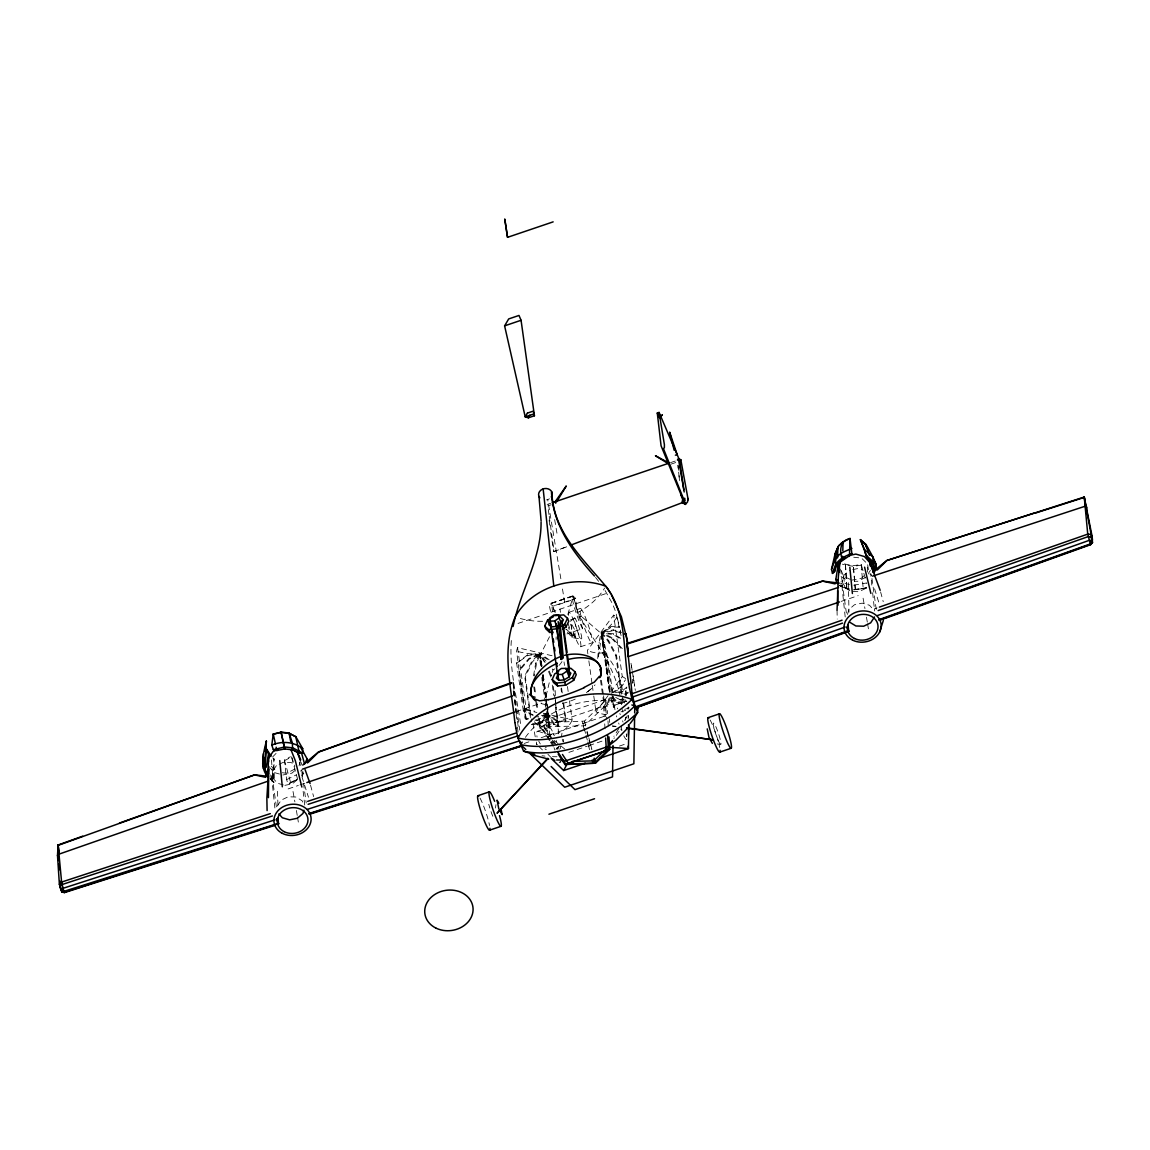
<?xml version="1.0" encoding="UTF-8"?>
<svg xmlns="http://www.w3.org/2000/svg" width="1150" height="1150" viewBox="0 0 1150 1150"><rect width="100%" height="100%" fill="white"/><g stroke="black" fill="none" stroke-linecap="round" stroke-linejoin="round"><path stroke-width="0.75" stroke-dasharray="5 3.75" d="M273.901 773.533L273.93 780.318M848.384 582.748L849.002 612.174M270.681 779.369L273.988 782.431L274.002 758.856L273.053 757.893M283.36 784.947L277.524 783.265L272.924 778.104L271.342 758.238M867.517 572.067L867.603 564.046L869.026 574.209M545.287 706.086L545.316 704.159M628.159 718.793L628.216 715.3M625.413 701.04L625.442 699.761M625.528 695.937L625.686 688.275A57.716 48.228 -8 0 0 626.865 687.096M556.082 639.4L556.154 636.827M511.333 640.521C509.091 669.76 517.256 698.266 520.993 727.016M270.106 778.852L273.988 782.431L272.622 780.534L274.002 758.856M597.698 658.504L598.906 642.864L601.119 632.773L601.996 632.73L608.767 640.694L616.544 655.385L623.286 703.584M609.227 690.805L601.119 632.773L601.996 632.874L598 659.597M563.356 741.951L563.601 739.349M546.034 696.138L550.045 679.363M533.528 675.812L535.641 663.492L539.379 653.674L540.212 653.861L536.489 663.694L534.908 672.923M534.376 676.013L534.721 673.957M495.42 808.033L495.995 804.655M561.416 736.575L561.991 733.197M620.741 638.293L613.525 633.822L601.637 632.457L601.479 633.204L613.367 634.556L621.374 639.544M613.367 634.556L613.525 633.822M609.859 697.633L608.379 704.346L604.368 707.739L607.502 704.246L608.982 697.533M299.029 765.9L300.294 761.3M849.807 590.712L844.833 587.679L842.217 581.569L844.014 575.072L849.663 570.256M847.492 614.445L848.844 609.572L854.493 604.756L862.184 603.146L869.501 605.245L874.086 610.406M567.812 614.503L573.217 596.146L575.719 598.402L577.171 612.777L601.277 633.521M626.276 701.687L626.664 701.054A17.149 1.294 88.4 0 1 626.808 701.227M550.735 677.091L551.468 674.777M552.23 672.391L553.035 669.947A24.265 20.269 -8 0 0 554.918 668.797M539.58 728.108L544.238 724.888L547.961 715.056L548.723 715.386L545.086 725.075L540.414 728.295L539.58 728.108L538.128 717.773M303.384 771.981L302.033 774.194M549.527 636.741L540.73 654.048M530.466 717.557L524.673 676.258L531.602 661.595L539.451 653.545L540.126 654.005L532.277 662.055L525.349 676.717L531.616 721.467M624.967 720.173L625.341 719.411M624.781 720.547L626.304 717.528M627.239 715.803L626.894 716.421A20.93 8.165 -71.4 0 0 626.333 717.6M619.059 731.199L614.531 738.156M276.374 765.641L272.493 771.535L272.924 778.104M277.322 806.035L281.204 800.141L288.161 796.792L295.981 797.036L302.177 800.831L304.146 805.402M868.552 573.189L870.378 570.4M611.326 693.033L619.879 687.758L625.528 679.779M613.252 692.746L620.382 688.347L625.471 681.159M587.866 653.847L587.377 650.339L613.654 615.106A24.265 20.269 -8 0 1 616.989 617.148L619.289 625.758M606.596 714.538A24.265 20.269 -8 0 1 595.988 711.836L609.126 694.226M610.765 692.012L622.265 676.602L613.654 615.106M611.944 637.617L601.809 632.5L601.321 633.147L611.455 638.264L611.944 637.617L622.308 648.614M615.71 697.461L620.051 699.66L622.84 698.639M526.125 719.009L518.966 670.177L528.813 658.519L539.594 653.444L539.997 654.091L529.216 659.166L519.369 670.824L526.125 719.009L529.043 719.397M555.996 749.426L558.354 746.867M557.462 748.334L559.82 745.775M301.976 775.158L303.428 773.663M303.054 774.051L301.631 775.503M272.593 756.973L276.302 753.164M549.168 659.798L540.083 653.473L539.508 654.062L547.386 659.396M531.976 724.356L540.198 722.991L548.047 714.926M531.429 724.442L540.874 723.451L548.723 715.386L546.466 699.071M557.879 721.079L548.679 714.869L548.104 715.458L557.304 721.668L566.145 720.691L563.744 703.484M557.304 721.668L566.145 720.691M863.808 575.877L861.321 578.407L851.934 580.117M301.286 770.385L300.567 771.118M549.499 740.715L537.898 722.847L538.545 722.214L605.317 699.574L606.625 699.545L607.516 713.776M551.31 738.702L543.605 726.843L544.18 726.283L603.592 706.129L604.756 706.1L605.432 716.738M537.898 722.847L584.444 721.107L606.625 699.545M604.756 706.1L585.019 725.291L583.28 725.88L543.605 726.843M570.486 621.345L574.166 618.082M294.601 770.845L291.942 773.116L282.871 775.014M297.045 779.901L292.531 783.754L284.826 785.364M615.135 692.746L621.891 691.251L626.664 687.226M618.7 692.717L622.078 691.984L626.851 687.959M632.299 683.359L632.5 679.334M590.367 689.569L585.652 693.191A37.375 20.024 -23.2 0 0 595.082 684.854M539.767 653.401L539.824 654.134L527.778 655.442L516.637 663.349L527.706 654.695L539.767 653.401L541.549 666.425M609.658 692.171L601.306 632.529L611.283 626.362L619.447 626.692M610.549 697.59L612.231 704.145L613.812 707.394L614.675 707.192L607.933 659.008L601.996 632.73L601.191 633.046L608.034 641.154L615.811 655.845L621.589 697.144M619.275 627.253L611.786 626.951L601.809 633.118L601.306 632.529M608.034 641.154L608.767 640.694M615.811 655.845L616.544 655.385M612.073 697.144L616.63 702.535L622.538 703.398M291.726 757.893L297.519 778.823L288.046 784.041L286.623 779.657L284.395 760.035L290.418 756.743M284.467 760.725L290.346 757.534M286.623 779.657L296.456 774.798M293.897 781.123L288.046 784.041L297.807 779.182M294.989 768.962L286.695 773.246L280.442 772.541M297.275 779.456L294.63 780.764M279.148 764.304L283.331 762.292L291.151 762.536L293.624 764.06M865.806 577.357L857.613 581.311L854.536 581.21M865.806 588.369L858.863 591.718L851.043 591.474M624.177 694.226L628.288 692.257M625.384 694.312L628.13 693.004M545.086 662.688L540.198 653.588L539.393 653.962L540.543 665.994M535.957 719.713L537.409 719.9L548.191 714.84L547.199 707.825M534.894 720.159L537.812 720.547L548.593 715.487L548.191 714.84M554.286 723.796L548.78 714.969L547.989 715.343L553.481 724.169L558.842 726.024L556.197 707.092M553.481 724.169L558.842 726.024M559.216 762.292L561.027 761.774M550.62 532.407L553.826 551.598L567.18 546.509M553.826 551.598L567.396 546.552M572.671 595.887L549.571 603.994L573.217 596.146L582.619 628.633L566.95 633.938M549.499 727.274L537.409 731.328A17.149 5.204 53.3 0 0 536.489 732.852L537.05 737.049M559.863 762.234L560.395 762.048A17.193 5.247 53.6 0 0 560.812 761.688M554.415 612.073L552.906 606.136L575.719 598.402A45.511 9.646 -17.2 0 1 564.664 602.586A45.511 9.646 -17.2 0 1 552.92 606.136L550.419 603.879A18.199 2.214 71.3 0 0 551.066 613.324M572.369 596.261L549.872 603.621M874.704 611.009L874.388 608.853L877.723 607.689M614.991 705.079L626.534 701.083M547.156 504.462L550.548 503.326M670.508 462.645L677.278 460.345M548.996 514.539L547.788 505.928L551.166 504.778M671.011 464.14L677.753 461.854M517.989 623.429L606.841 593.299M568.934 612.303L580.333 608.436M570.371 619.979L581.785 616.113M575.417 637.905L574.583 629.567L570.989 622.984L571.766 630.516L575.417 637.905L565.857 629.266M580.52 646.789L591.919 642.922A18.199 2.214 71.3 0 0 585.034 616.457A18.199 2.214 71.3 0 0 581.383 617.665A18.199 2.214 71.3 0 0 591.977 642.908M288.118 788.929L298.324 785.464M300.021 784.889L306.834 782.575M516.149 711.606L541.291 703.081M841.167 601.393L858.188 595.628M524.17 743.461L529.273 741.721M541.19 737.682L605.849 715.76M624.565 709.406L629.668 707.681M537.941 731.127L542.987 732.952A20.887 6.339 53.4 0 1 547.601 736.762L553.883 734.62M620.942 711.893L625.643 710.283A20.887 1.581 88.3 0 1 625.686 708.731M568.876 752.373L587.276 746.134M588.958 745.574L604.023 740.456M619.476 746.062L626.161 743.791M303.801 773.274L302.68 773.533L300.897 767.093M609.816 692.099L601.464 632.471L613.295 629.869L621.273 632.371M620.655 632.845L613.482 630.588L601.651 633.19L601.464 632.471M601.119 632.917L603.635 642.764L604.497 642.577M613.812 707.394L607.056 659.194L607.933 659.008M612.231 704.145L613.094 703.958L614.675 707.192M852.739 569.609L857.354 568.646L863.204 570.328M853.717 585.178L866.741 582.949L866.554 587.88L853.731 589.907M853.861 589.519L866.554 587.88L854.234 589.964M620.051 699.66L624.076 699.013M861.235 588.757L864.038 588.311M865.274 578.091L861.178 564.477L853.314 565.699L842.504 563.543M861.364 565.11L853.329 566.375L842.375 564.176M541.952 665.994L540.241 653.717L539.35 653.818L544.899 662.788M540.299 663.909L541.19 663.809L540.241 653.717M541.822 677.479L542.182 680.599L543.073 680.512L542.484 675.294M541.463 715.53L548.349 714.783L548.421 715.53L536.374 716.838M548.837 715.113L547.946 715.199L548.924 728.784L549.815 728.697L549.786 725.204L546.624 699.329M548.895 725.305L549.786 725.204M849.562 584.732L840.938 581.857M853.731 557.232L861.537 558.124L866.396 562.867M849.476 589.016L837.258 584.545M842.763 587.176L849.649 589.447M598.906 642.864L599.783 642.965M607.502 704.246L608.379 704.346M270.566 776.652L272.507 778.823L276.374 806.854M567.381 632.04L572.211 637.675L581.21 638.94A11.241 1.366 71.3 0 0 578.091 624.795A11.241 1.366 71.3 0 0 574.569 621.604A11.241 1.366 71.3 0 0 581.21 638.94M717.169 743.935L720.389 744.309A11.241 1.366 71.3 0 0 717.284 730.164A11.241 1.366 71.3 0 0 713.747 726.958A11.241 1.366 71.3 0 0 720.389 744.309M849.117 589.389L839.399 585.523L841.383 586.5M840.477 583.28L841.671 583.424L842.576 585.537L846.501 613.899M525.708 718.362L528.641 718.75M612.461 725.866L616.012 726.354M612.389 726.168L615.926 726.671M552.043 655.73L517.572 647.68A24.265 20.269 -8 0 0 516.609 651.188L525.306 718.908L528.396 719.44A57.716 48.228 -8 0 0 528.842 719.497M840.104 584.991L842.576 585.537M270.25 778.334L272.507 778.823M535.641 663.492L536.489 663.694M525.378 709.837L536.892 712.497M543.461 714.021L548.809 715.257M544.238 724.888L545.086 725.075M517.572 647.68L526.183 709.176L534.793 711.189M543.418 713.216L572.154 719.914L569.437 700.594M616.63 702.535L622.553 704.03L621.834 698.869M279.421 774.022L274.246 772.541L269.905 767.668M533.054 714.768L523.322 710.786L533.126 715.501M841.182 570.457L843.712 576.394L850.554 579.499M537.452 744.654L536.331 744.021M546.293 749.699L544.928 748.894M841.067 576.553L848.384 581.009M554.199 740.485L559.533 744.812M560.869 745.89L566.202 750.217M270.365 774.956L273.873 778.205M566.217 629.136L575.776 637.776M534.304 721.798L547.961 734.908A24.265 20.269 -8 0 0 572.154 719.914M538.818 746.436L542.541 750.044M273.01 758.54L274.002 759.532M271.271 766.259L277.322 772.182M270.092 777.975L272.622 780.534M611.455 638.264L622.524 649.994M616.989 617.148A79.752 66.628 -8 0 1 601.551 633.736L603.851 652.711C614.661 663.723 621.058 678.27 622.941 693.493M612.806 696.684L617.363 702.089M552.259 668.984L553.035 669.947M545.977 661.192L540.543 654.393A79.752 66.628 -8 0 1 516.609 651.188M552.417 742.009L553.538 743.446M595.542 577.429L598.776 581.555M544.18 726.283L556.701 745.559M552.273 740.197L556.126 746.134M538.545 722.214L550.146 740.083M551.109 741.577L554.012 746.034M550.462 742.196L553.366 746.666M605.087 590.511L612.202 603.247A307.064 164.536 -23.2 0 1 615.883 612.605L621.072 635.605M556.643 747.874L557.549 749.354M540.299 743.964L538.717 741.074M568.043 623.53L573.146 638.006M555.479 612.303L551.885 605.705L552.503 611.728M871.571 575.69L870.694 573.649L871.988 586.744M572.211 637.675L568.445 627.426M549.298 671.082L551.296 675.913M548.507 671.456L550.505 676.286M300.955 762.177L302.105 765.268M301.904 776.681L308.459 797.209M579.025 615.652C594.09 641.067 613.841 665.074 619.821 694.758M291.669 756.815L294.846 766.331M562.235 739.177L563.054 741.764M874.575 588.814L879.477 604.67M299.561 762.263L300.452 765.483M284.395 760.035L290.634 782.589M880.613 591.948L883.229 601.68M310.543 785.234L313.605 796.591M584.444 721.107L586.658 729.531M587.104 731.213L588.441 736.259M588.872 737.941L590.209 742.986M590.654 744.668L591.977 749.728M586.816 732.104L591.301 749.11M582.489 721.769L583.826 726.814M584.258 728.511L585.594 733.556M586.04 735.238L587.363 740.284M587.808 741.966L590.036 750.389M583.28 725.88L585.077 732.694M588.671 746.307L589.562 749.699M632.802 682.051L632.989 682.784M613.295 629.869L613.482 630.588M621.891 691.251L622.078 691.984M611.426 697.403L613.094 703.958M620.324 630.013L620.971 632.831M603.635 642.764L607.056 659.194M863.089 598.187L864.958 608.58M293.02 791.488L294.889 801.881M620.799 699.746L622.049 707.121M532.953 723.264L535.325 737.423M554.659 519.628L557.319 535.311M866.482 617.176L867.316 622.179M867.589 623.861L868.969 632.198M622.466 709.593L622.883 712.08M560.855 578.752L547.702 499.574M296.412 810.477L297.232 815.479M297.519 817.147L298.899 825.499M631.005 663.262L631.695 667.503M632.385 671.715L633.406 678.011M631.35 665.376L632.155 670.306M564.664 602.586L562.134 586.716M633.061 675.913L634.699 686.306M633.736 680.096L635.332 690.402M623.846 699.171L624.407 702.966M626.261 734.031L626.621 736.446M304.721 805.029L302.781 788.152M621.216 725.621L621.906 730.566M601.924 632.601L610.276 692.228L601.637 632.457M601.393 680.297L603.319 694.068M603.549 695.793L605.245 707.839M600.516 680.196L604.368 707.739M588.857 660.876L592.049 683.718M592.293 685.486L593.529 694.269M593.774 696.023L595.988 711.836M549.24 516.264L554.07 551.612M559.992 609.026L560.452 612.332M564.032 661.94L564.521 665.447M567.482 686.536L568.215 691.811M561.574 687.988L562.293 693.163M560.999 688.591L561.473 692.027M562.925 702.348L565.57 721.28M553.308 686.435L554.99 698.481M555.234 700.206L555.953 705.367M552.273 685.098L553.725 695.419M555.407 707.466L558.052 726.398M543.188 674.762L546.379 697.576M540.083 653.473L541.851 666.281M543.159 674.921L546.279 697.849M542.944 675.136L545.962 697.992M546.149 698.999L548.421 715.53M539.594 653.444L541.305 665.721M542.786 676.243L545.732 697.288M545.977 699.042L546.954 706.071M539.451 653.545L541.219 666.339M542.297 674.863L549.815 728.697M542.182 680.599L545.071 701.256M545.316 702.981L546.279 709.866M546.523 711.577L548.924 728.784M534.635 686.996L535.842 695.606M536.806 702.492L538.013 711.088M538.976 717.974L540.414 728.295M533.787 686.809L534.994 695.405M535.957 702.291L537.165 710.901M516.566 662.601L523.394 711.534M513.116 682.741L519.742 730.092M513.259 690.977L514.409 699.229M514.611 700.609L517.299 719.857M517.486 721.237L518.449 728.108M871.959 578.493L876.616 612.145M626.808 736.46L626.506 734.002M301.904 771.837L303.082 780.347M303.471 783.179L306.216 803.031M560.337 746.192L560.668 748.636M626.678 695.592L625.686 688.275M628.475 708.918L628.216 706.948M840.535 568.977L842.217 581.569M558.67 733.844L555.709 705.108M677.911 465.376L678.342 468.726L677.968 465.232M547.961 734.908L545.546 713.805M549.111 520.188L549.758 525.421M541.19 663.809L541.42 665.908M872.634 592.782L874.388 608.853M845.193 616.961L841.671 583.424M513.029 682.094L515.947 712.986M516.134 714.754L516.523 718.276M517.471 727.087L518.046 732.378M274.879 807.961L271.63 776.782M843.712 576.394L844.833 587.679M678.673 472.147L679.492 480.714M527.706 654.695L527.778 655.442M678.069 465.29L678.874 473.901M679.032 475.611L679.506 480.786M861.178 564.477L863.19 588.455M513.231 684.308L514.036 695.348M607.976 720.892L608.307 726.225M605.317 699.574L606.553 719.138M603.592 706.129L604.268 716.766M604.713 723.853L605.058 729.172M609.529 718.894L609.701 722.459M555.407 698.913L555.551 702.075M628.346 715.889L628.418 717.672M277.409 791.286L278.041 806.84M555.306 695.592L555.177 688.476M837.042 610.262L837.214 619.045M625.629 717.197L625.658 718.994M582.619 628.633A18.199 2.214 71.3 0 1 574.482 607.804A18.199 2.214 71.3 0 1 573.217 596.146L577.171 612.777A68.094 56.896 -8 0 0 604.627 588.038M525.378 737.351A85.761 71.659 -8 0 1 622.869 702.564M710.139 720.029A18.199 2.214 71.3 0 1 719.713 747.471M492.804 816.284A11.241 1.366 71.3 0 1 488.779 804.31M479.996 798.071A18.199 2.214 71.3 0 1 489.555 825.513M568.675 615.423A18.199 2.214 71.3 0 1 575.244 624.407A18.199 2.214 71.3 0 1 580.462 646.789A18.199 2.214 71.3 0 1 570.716 624.177M556.974 756.729A85.761 71.659 -8 0 1 552.46 756.657M544.999 756.111A85.761 71.659 -8 0 1 542.053 755.737M549.398 498.769A6.857 5.736 -8 0 1 546.494 499.876M542.599 621.273A68.094 56.896 -8 0 1 517.385 617.622M536.403 742.081A80.083 24.193 53.5 0 1 536.648 744.337M614.359 737.797A25.789 11.658 -70.5 0 1 613.913 738.501M618.714 728.654A82.757 41.371 -74.1 0 1 613.856 736.374M625.643 718.462A50.859 17.911 -70.4 0 1 626.218 717.327M555.263 752.503A82.757 25.875 40 0 1 554.458 752.1M546.192 747.615A82.757 25.875 40 0 1 545.344 747.112M575.201 699.114A37.375 20.024 -23.2 0 1 562.422 703.455M546.077 704.576A37.375 20.024 -23.2 0 1 540.543 703.354M626.736 739.464A18.199 2.214 71.3 0 1 623.789 735.784M621.259 730.092A18.199 2.214 71.3 0 1 620.813 728.971M619.059 724.227A18.199 2.214 71.3 0 1 618.643 722.991M616.745 716.939A18.199 2.214 71.3 0 1 616.414 715.774M614.962 709.737A18.199 2.214 71.3 0 1 617.723 708.846M619.821 713.503A18.199 2.214 71.3 0 1 620.296 714.639M622.581 720.82A18.199 2.214 71.3 0 1 623.027 722.099M626.534 734.836A18.199 2.214 71.3 0 1 626.692 735.684M627.842 707.696A17.135 1.251 88.2 0 1 627.957 709.191M554.889 750.03A18.199 2.214 71.3 0 1 554.012 747.644M552.345 742.742A18.199 2.214 71.3 0 1 551.957 741.52M550.332 735.784A18.199 2.214 71.3 0 1 554.343 735.712M556.197 740.471A18.199 2.214 71.3 0 1 556.643 741.736M558.368 746.896A18.199 2.214 71.3 0 1 559.144 749.412M547.601 736.747A20.829 6.397 53.5 0 1 548.837 737.969M551.439 757.792A20.858 6.368 53.7 0 1 547.774 754.127M525.306 718.908A24.265 20.269 -8 0 1 526.183 709.176M561.976 661.595A24.265 20.269 -8 0 1 559.001 665.433M603.851 652.711A24.265 20.269 -8 0 1 587.377 650.339M622.265 676.602A24.265 20.269 -8 0 1 625.557 678.615M855.327 589.691L853.314 565.699L855.327 589.691M845.494 564.808L846.889 589.131L845.494 564.808"/><path stroke-width="1.5" d="M58.377 860.488L58.118 844.991L82.671 836.194M875.121 571.119L872.778 563.126M267.921 776.868C259.081 767.294 263.781 752.086 266.369 741.031L264.902 769.221L268.511 776.365L254.682 774.856L58.132 845.351M266.369 741.031L264.902 769.221L263.408 768.66L263.379 753.739M879.319 620.439L1090.574 544.683L1092.457 542.556L1092.212 536.878L1084.249 497.059L886.722 560.553L872.706 572.01M613.008 745.531L612.519 776.897L574.986 789.633L551.137 766.504M628.82 724.586L628.446 748.564L600.214 758.137M634.613 716.464L633.866 763.773L564.707 787.218L529.561 753.135M634.671 712.957L634.786 705.956A85.761 71.659 -8 0 0 631.867 704.964M541.075 522.172C541.305 559.044 520.246 591.143 513.087 626.462M835.015 554.214L837.919 547.141L835.144 553.682L831.508 569.336L832.485 573.419L834.584 571.622C836.021 561.832 846.026 559.489 851.848 553.567L850.023 538.43L843.079 541.837L838.436 546.092M302.637 753.077L302.709 748.636L295.737 736.575L288.866 733.298L281.046 732.406L273.24 734.002L271.803 745.099L273.341 749.728L276.891 750.519L284.697 748.938L292.517 749.829L299.388 753.092L302.637 753.077L292.919 747.902L287.342 747.256L284.567 746.954L273.341 749.728M707.236 728.884L708.946 737.308L712.339 743.36M266.268 741.477L265.132 751.008M834.584 571.622L834.684 568.043M834.857 562.652L835.144 553.682M837.574 557.908L837.919 547.141M842.634 556.197L842.519 559.791C839.011 551.641 839.989 539.911 850.08 538.775M842.806 550.821L843.079 541.837L840.722 543.734M849.447 556.384L850.023 538.43M268.683 769.235L268.439 797.64M682.309 502.866L683.402 500.437L661.063 445.754L657.297 413.051L659.079 412.448L679.075 459.094L677.422 460.014L678.428 458.821L680.814 459.684L687.916 498.396L687.571 501.918L685.371 504.404L682.137 502.205M876.357 569.954L875.797 563.716L872.836 556.816L865.95 544.324L860.559 539.968M59.239 853.199L58.118 844.991L57.5 855.428L59.369 884.249L61.884 891.997L64.443 892.616L275.238 825.24M875.596 567.482L875.797 563.716L873.411 559.374M268.827 766.461L266.857 798.287L267.102 810.592M687.772 500.351L687.916 498.396M524.026 750.504L523.581 751.166L517.96 738.056L515.703 727.806M682.539 499.589L682.281 502.449L684.753 500.164L684.681 498.209L683.402 500.437L681.073 495.406M845.423 557.132L840.104 561.674L838.35 576.668L837.042 610.262M836.783 582.834L835.834 579.428L838.566 562.508M266.196 767.323L268.467 754.17L265.751 747.831L270.839 755.651M263.911 757.361L262.674 763.715L264.399 767.812M560.036 622.294L563.284 657.944L561.301 659.41L562.235 657.599L558.152 621.589M292.517 749.829L292.431 743.13L289.081 733.024L281.089 732.119L273.183 734.39M277.926 818.067L278.588 824.162L276.575 818.728M839.27 583.136L822.408 581.066L627.038 643.439L632.054 693.723L635.202 706.934L635.835 707.782L848.743 631.408L848.082 625.241M309.35 814.344L521.956 745.876L309.465 813.841M635.835 707.782L848.858 630.919M303.902 810.189L302.996 813.438L297.361 818.254L289.656 819.864L282.354 817.765L278.904 813.898M840.104 561.674L837.976 569.351L839.212 572.226M879.563 632.241L883.358 620.454M834.009 569.279C835.662 560.496 844.186 556.255 851.848 553.567M833.764 569.969L832.485 573.419M305.929 761.458L307.036 758.727L300.366 746.767M831.508 569.336L835.231 559.087L838.106 546.423M878.773 619.721L1090.114 544.008L1091.594 540.644L1091.106 534.419L1084.249 497.059L1087.742 534.132L1090.574 544.683L1090.559 543.361M565.929 668.725L570.803 668.222L575 671.801L576.236 674.676L573.721 680.297L565.757 685.141L557.635 685.989L553.438 682.41L552.201 679.521L554.717 673.9L558.699 671.485M552.201 679.521L556.399 683.1L564.521 682.266L572.499 677.422L575 671.801M550.016 622.222L548.866 624.68L551.411 626.923L556.701 626.419L561.66 623.458L563.371 619.764L558.483 614.962L553.898 615.034L549.628 618.053L551.411 626.923M569.149 676.89L570.846 673.21L565.958 668.394L561.372 668.466L557.117 671.499L558.886 680.369L564.19 679.851L569.149 676.89L565.958 668.394M553.15 632.155L549.743 632.457L545.948 628.964L544.712 626.089L547.587 620.109L553.668 616.515M544.712 626.089L548.507 629.582L557.046 628.82L564.65 624.335L567.525 618.355L563.73 614.876L555.191 615.624M562.839 629.007L565.886 627.21L568.761 621.23L567.525 618.355M662.975 449.334L664.384 447.537L664.398 444.633L659.079 412.448M551.238 758.482L563.673 770.529L566.907 764.348M680.814 459.684L679.679 461.739L683.862 489.699M684.509 504.103L684.753 500.164L683.402 500.437M504.606 325.853L508.674 318.938L518.995 315.445L521.065 320.275L534.434 415.754L528.353 417.809L525.219 416.875L504.606 325.853L521.065 320.275M528.353 417.809L529.848 415.251M556.643 501.788L566.26 485.99L555.134 501.759L555.766 503.226M599.337 676.387L594.363 682.079L583.869 687.571M874.518 616.975L870.636 622.869L863.693 626.218L855.873 625.974L849.663 622.179M864.685 549.858C863.88 558.052 878.83 561.531 875.121 569.394L872.476 563.212L873.569 561.761L872.836 556.816L864.685 549.858L860.401 539.623L865.418 544.396L866.913 547.874M628.144 727.605L616.271 739.91L609.687 744.984M547.745 758.353L497.059 813.223L548.033 758.54M838.753 545.761L840.061 544.41M307.869 762.68L318.478 752.129L511.592 683.273M877.335 569.983L886.909 560.467L1034.914 512.857M558.196 754.113L564.952 764.534L609.773 749.34L608.982 736.891M568.258 763.37L567.683 763.931L593.156 763.312L594.881 762.723L607.559 750.404L568.258 763.37L562.479 754.472M564.952 764.534L595.527 763.183L609.773 749.34M877.421 615.566L1088.935 540.457L1091.594 540.644L1092.457 542.556L1090.674 544.252L879.434 619.951M302.853 765.023L318.665 751.87L511.506 682.64M550.146 621.058L554.731 621L559.001 617.967L558.483 614.962M557.635 674.504L562.221 674.432L566.476 671.399M1090.114 544.008L1092.457 542.556M278.357 749.11L272.895 751.755L268.324 758.712L268.525 761.803M851.934 548.392C845.437 551.339 833.376 554.659 836.007 563.759L837.358 565.081M561.2 656.348C546.063 661.94 530.754 676.027 530.883 693.191M570.515 545.229L682.396 502.607M119.485 823.041L254.524 774.884L265.751 777.342M635.202 706.934L848.182 630.66L848.743 631.408M633.636 702.147L845.149 627.023M632.543 697.044L842.519 623.113M878.154 610.564L1088.116 536.633L1091.408 536.892L1092.5 539.278M512.368 695.937L302.45 769.163M632.054 693.723L842.073 620.166M879.391 607.099L1087.742 534.132L1091.106 534.419L1092.212 536.878M268.496 780.994L58.607 854.292L57.5 855.428L58.075 856.75M507.538 237.331L504.793 219.248L507.538 237.331L553.15 221.864M675.381 455.184L677.149 454.595L669.659 432.127L674.159 450.254M552.23 502.751L669.156 463.105L655.442 455.745L668.351 463.68M306.834 782.575L514.438 712.181M630.157 672.951L839.471 601.982M563.471 761.602L608.81 746.235L593.745 760.869L572.369 761.386M477.969 795.699L489.368 791.833M708.127 717.658L719.526 713.791M563.673 770.529L585.264 763.212M489.555 830.185L500.954 826.318M719.713 752.143L731.113 748.276A18.199 2.214 71.3 0 0 724.227 721.812A18.199 2.214 71.3 0 0 720.576 723.019A18.199 2.214 71.3 0 0 731.156 748.262M548.924 814.214L594.536 798.747M838.523 587.377L628.044 656.693L627.124 644.072L822.667 581.167L835.116 583.898M872.562 576.15L1084.737 506.359L1086.419 506.546L1086.98 507.869M270.308 813.625L61.611 882.064L59.369 884.249L60.476 886.708M307.683 801.363L516.379 732.924M272.406 815.954L61.985 884.566L59.771 886.693L61.884 891.997L64.544 892.184L278.702 823.673M308.114 804.31L518.535 735.698M275.022 819.821L62.804 888.389L61.022 890.086L64.443 892.616L64.501 891.839M307.409 809.356L519.628 740.801L521.812 746.436M1034.885 513.231L1084.263 497.418M61.884 891.997L278.041 823.443M308.789 813.596L521.18 745.588M271.803 745.099C282.181 740.773 293.724 741.635 302.709 748.636M849.778 555.364L855.83 554.084L864.455 556.571L869.874 562.652L880.181 590.324M564.564 655.356C577.228 652.107 597.152 654.666 601.134 669.372M548.536 699.559L539.609 700.853L533.787 698.625M556.629 759.992L563.601 760.021M608.307 747.184L628.446 748.564L628.072 746.134M626.635 727.821L713.417 739.867L626.549 728.137M548.737 759.158L531.904 754.788M625.255 633.621L626.247 634.584L624.651 634.096M684.926 503.355L685.788 503.657M678.428 458.821L684.192 491.97M839.414 562.867L840.262 563.241M835.834 579.428L838.077 580.462M295.981 736.992L289.081 733.024L290.691 741.563M685.371 504.404L685.386 503.211M291.784 748.995L297.634 752.56L300.725 759.762M558.886 680.369L556.356 678.126L558.066 674.432L557.117 671.499M268.539 773.318L267.389 772.283M865.907 555.177L867.459 558.44L872.476 563.212M270.868 756.499L268.942 753.724L267.562 775.402L266.239 775.273L265.837 772.167M522.201 742.152A85.761 71.659 -8 0 0 520.763 744.611L525.794 749.484M594.464 576.049C573.059 552.518 553.078 525.234 551.468 492.2M607.904 588.872C584.344 559.892 552.791 532.508 551.871 492.056M608.278 589.734L610.65 593.371M557.879 751.999L565.599 763.902M611.383 594.622L621.402 616.788L627.598 641.916M498.841 803.318L497.059 800.156L498.755 808.565L502.147 814.631L501.184 809.931M559.001 617.967L561.66 623.458M867.804 548.636L865.418 544.396L869.529 555.364M657.297 413.051L658.677 416.286M533.672 413.957L534.434 415.754M564.65 624.335L565.886 627.21M572.499 677.422L573.721 680.297M547.587 620.109L548.823 622.984M548.507 629.582L549.743 632.457M564.521 682.266L565.757 685.141M556.399 683.1L557.635 685.989M868.135 549.441L868.48 550.246M868.293 558.023L874.474 572.686M663.622 449.104L684.02 500.121M290.95 749.685L295.363 760.783L301.846 787.06M868.624 559.001L873.324 571.55M860.401 539.623L867.459 558.44M297.534 752.934L300.38 760.639M554.731 621L556.701 626.419M562.221 674.432L564.19 679.851M305.109 769.695L310.098 783.61M846.989 626.966L848.182 630.66M63.94 891.954L61.611 882.064L58.118 844.991M301.501 752.848L304.606 764.132M864.584 567.18L870.852 593.386M264.054 759.244L264.989 762.723M594.205 758.137L595.527 763.183M593.989 759.331L594.881 762.723M592.25 759.92L593.156 763.312M295.737 736.575L299.388 753.092M273.24 734.002L275.425 743.906M276.158 747.212L276.891 750.519M561.114 658.993L556.039 624.076M629.726 689.137L631.968 699.387L637.732 712.569L637.761 707.897M538.976 496.441L541.104 520.979M60.547 887.153L60.864 889.079M543.145 488.923L553.811 586.04M628.863 683.891C622.466 651.072 627.684 613.798 605.705 586.169A68.094 56.896 -8 0 0 515.186 616.86C500.94 650.814 511.491 687.527 514.855 722.545M626.06 633.866L627.497 644.187M627.038 643.439L628.36 652.841M563.457 626.434L567.079 652.294M567.568 655.744L569.494 669.53M561.904 620.468L569.379 673.914M556.284 623.573L561.301 659.41M552.058 630.301L552.546 633.751M553.265 638.926L553.754 642.361M554.473 647.536L554.947 650.986M556.643 663.047L557.132 666.497M550.491 624.335L557.736 676.056M1084.249 497.059L1085.571 506.762M1086.132 510.887L1086.391 512.756M852.394 593.515L849.836 567.281M282.311 786.816L279.766 760.581M838.81 563.615L839.098 567.036M58.679 864.239L59.124 869.86M60.03 881.087L60.332 884.839M307.036 758.727L307.309 762.824M869.874 562.652L870.076 565.757M607.574 735.152L608.465 749.369M605.619 738.027L606.395 750.432M837.617 590.64L838.005 605.259M634.786 705.956A85.761 45.957 -23.2 0 1 520.763 744.611M720.101 750.289A18.199 2.214 71.3 0 1 712.238 736.819A18.199 2.214 71.3 0 1 708.903 718.175M489.957 828.331A18.199 2.214 71.3 0 1 482.08 814.861A18.199 2.214 71.3 0 1 478.759 796.217M499.503 815.609A18.199 2.214 71.3 0 1 498.453 823.055A18.199 2.214 71.3 0 1 489.268 795.958A18.199 2.214 71.3 0 1 494.658 801.291M629.941 723.709A85.761 71.659 -8 0 0 637.589 712.511A85.761 45.957 -23.2 0 1 523.581 751.166A85.761 71.659 -8 0 0 534.779 754.4M515.861 728.137A93.854 11.371 71.3 0 1 515.013 722.904M637.761 706.934A93.854 11.471 71.2 0 1 637.876 708.199M629.553 688.764A93.854 11.514 71.2 0 1 628.734 683.574M539.853 497.821A6.857 5.736 -8 0 1 540.744 490.245A6.857 5.736 -8 0 1 549.743 489.613A6.857 5.736 -8 0 1 551.267 497.001M612.562 740.557A25.789 11.658 -70.5 0 1 608.652 745.128M569.121 659.238A37.375 20.024 -23.2 0 1 599.725 677.695M536.116 701.212A37.375 20.024 -23.2 0 1 557.29 663.248M599.797 669.386A35.118 18.012 10.3 0 1 600.659 676.66M584.416 687.571A35.061 6.066 -19.8 0 1 548.277 699.717M535.066 697.202A35.032 14.936 -38.1 0 1 529.532 694.255M628.533 724.701A20.858 1.509 88.2 0 1 628.331 735.166M554.832 760.481A20.858 6.368 53.7 0 1 552.618 758.813M281.089 732.119L284.697 748.938L281.089 732.119M527.433 413.109L525.219 416.875L534.175 413.827L533.039 411.197L527.433 413.109M662.314 414.978L659.252 417.536L662.314 414.978M435.721 927.992A24.265 20.269 -8 0 0 473.052 910.455A24.265 20.269 -8 0 0 437.92 892.745A24.265 20.269 -8 0 0 435.721 927.992M852.653 640.176A18.644 15.582 -8 0 0 881.173 626.419A18.644 15.582 -8 0 0 853.961 613.079A18.644 15.582 -8 0 0 852.653 640.176M854.493 638.509A15.396 12.866 -8 0 0 878.025 627.152A15.396 12.866 -8 0 0 855.571 616.141A15.396 12.866 -8 0 0 854.493 638.509M282.21 833.29A18.644 15.582 -8 0 0 311.075 820.094A18.644 15.582 -8 0 0 284.28 806.193A18.644 15.582 -8 0 0 282.21 833.29M284.107 831.651A15.396 12.866 -8 0 0 307.941 820.755A15.396 12.866 -8 0 0 285.818 809.284A15.396 12.866 -8 0 0 284.107 831.651M631.968 699.387A85.761 71.659 -8 0 0 517.96 738.056A85.761 45.957 -23.2 0 0 631.968 699.387"/></g></svg>
